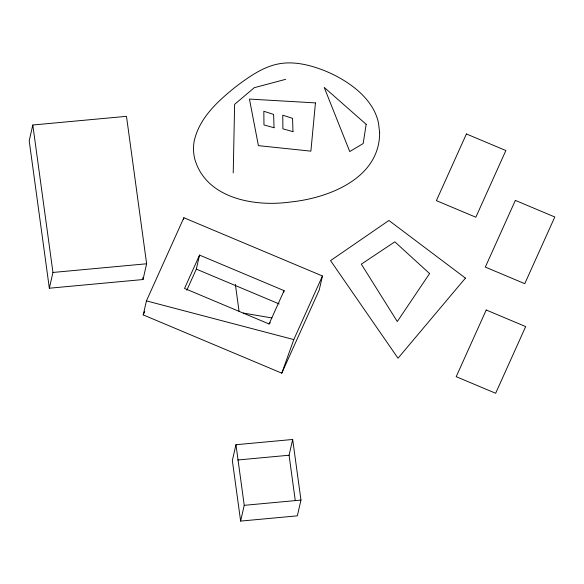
<?xml version="1.0" encoding="UTF-8"?>
<svg xmlns="http://www.w3.org/2000/svg" width="584" height="584" viewBox="0 0 584 584"><rect width="100%" height="100%" fill="white"/><g stroke="black" fill="none" stroke-linecap="round" stroke-linejoin="round"><path stroke-width="0.88" d="M233.228 172.879L234.615 104.346L254.296 87.688L285.664 79.329M32.806 125.005L29.2 140.766L49.341 288.211L143.022 279.539L146.628 263.778L126.487 116.333L32.806 125.005L52.954 272.451L49.341 288.211M143.226 314.907L146.438 300.891L183.88 217.737L322.441 275.991L319.229 290.014L281.787 373.161L143.226 314.907L144.73 311.579M183.478 219.489L183.88 217.737M186.807 290.248L196.326 269.114L199.538 255.091L284.087 290.642L283.685 292.394M235.958 444.723L232.344 460.491L240.63 521.089L297.351 515.84L300.964 500.079L292.679 439.475L235.958 444.723L244.236 505.328L240.63 521.089M295.285 500.692L289.073 455.235L292.679 439.475M281.787 373.161L293.803 339.589L322.441 275.991M199.538 255.091L184.529 288.43L269.071 323.974L270.319 322.74M269.071 323.974L284.087 290.642M52.954 272.451L146.628 263.778M237.754 459.988L289.073 455.235M244.236 505.328L300.964 500.079M243.251 313.053L271.976 317.973M146.438 300.891L293.803 339.589M196.326 269.114L279.196 303.95M235.374 284.342L239.053 311.243M142.773 277.743L143.022 279.539M379.629 132.4C379.987 178.58 328.274 198.283 289.774 202.086C254.441 206.962 205.999 198.538 194.771 159.023A48.297 45.056 12.9 0 1 194.18 141.189C199.253 117.917 218 100.966 235.856 86.702A260.354 242.9 12.9 0 1 247.404 78.314C256.15 72.365 265.53 66.985 275.896 64.474A54.728 51.056 12.9 0 1 287.102 62.933C299.409 62.532 311.527 65.715 322.952 70.051A124.093 115.778 12.9 0 1 337.808 76.905C351.838 84.592 365.139 94.827 373.183 108.923A55.626 51.903 12.9 0 1 378.439 122.728L379.629 132.4M315.455 102.908L310.878 151.154L258.405 145.642L249.448 99.076L315.455 102.908M366.168 124.319L363.175 143.54L349.743 151.563L324.2 87.396L366.168 124.319M466.412 133.955L436.387 200.633L475.836 217.219L505.861 150.541L466.412 133.955M515.351 200.4L485.319 267.085L524.768 283.671L554.8 216.985L515.351 200.4M486.224 310.002L456.199 376.68L495.648 393.273L525.673 326.587L486.224 310.002M429.583 273.56L397.295 321.543L361.328 264.165L394.828 241.827L429.583 273.56M465.441 278.108L398.011 358.226L330.544 260.617L388.907 220.467L465.441 278.108M292.978 131.663L282.897 128.823L282.766 115.179L292.548 118.34L292.978 131.663M274.042 127.743L263.961 124.903L263.829 111.259L273.619 114.413L274.042 127.743"/></g></svg>
